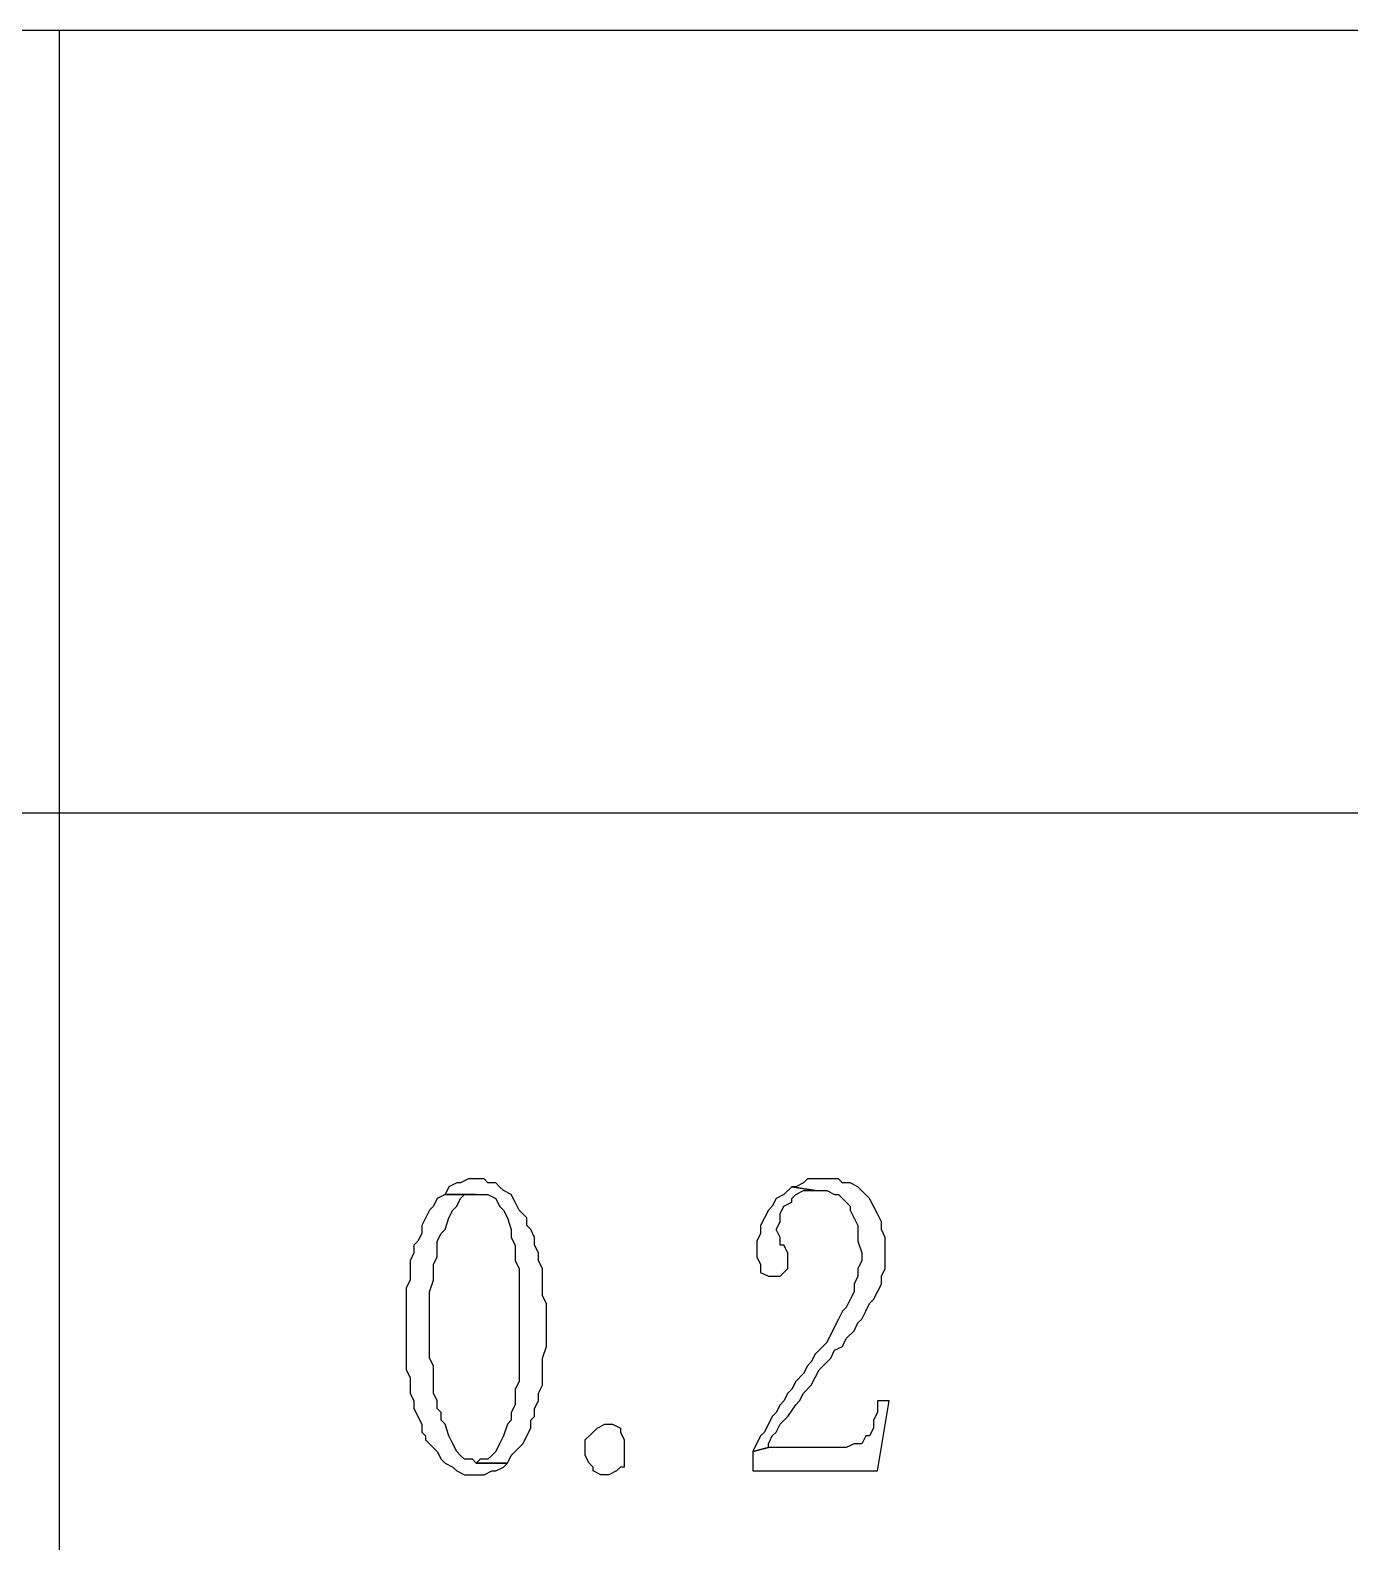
# Model space of a CAD drawing. Extents: x -15.4 to 0.8, y 0.3 to 11.8.
# Drawn here: x -1.3484 to -1.0661, y 2.3509 to 2.6744 of the extents above; entities that cross this region are included whole.
import ezdxf

# ---------------------------------------------------------------- set-up
doc = ezdxf.new("R2010")
doc.units = 0
doc.header["$MEASUREMENT"] = 0
doc.linetypes.add('AUSGEZOGEN', pattern=[0])
doc.layers.get('0').update_dxf_attribs({"linetype": 'AUSGEZOGEN'})

msp = doc.modelspace()

# ---------------------------------------------------------------- linework, layer by layer
for points in [[(-3.26878, 2.6744), (0.08122, 2.6744)], [(-1.34211, 1.3344), (-1.34211, 2.6744)], [(-3.26878, 2.5069), (0.08122, 2.5069)], [(-1.25295, 2.42856), (-1.25461, 2.42856), (-1.25461, 2.42856), (-1.25628, 2.42773), (-1.25628, 2.42773), (-1.25711, 2.42773), (-1.25711, 2.42773), (-1.25878, 2.4269), (-1.25878, 2.4269), (-1.25961, 2.42523), (-1.25961, 2.42523), (-1.25045, 2.42523), (-1.25045, 2.42523), (-1.24878, 2.4244), (-1.24878, 2.4244), (-1.24795, 2.42273), (-1.24795, 2.42273), (-1.24711, 2.4219), (-1.24711, 2.4219), (-1.24628, 2.42023), (-1.24628, 2.42023), (-1.24545, 2.41773), (-1.24545, 2.41773), (-1.24545, 2.41606), (-1.24545, 2.41606), (-1.24461, 2.4144), (-1.24461, 2.4144), (-1.24461, 2.41106), (-1.24461, 2.41106), (-1.24378, 2.4094), (-1.24378, 2.4094), (-1.24378, 2.38523), (-1.24378, 2.38523), (-1.24461, 2.38356), (-1.24461, 2.38356), (-1.24461, 2.38023), (-1.24461, 2.38023), (-1.24545, 2.37856), (-1.24545, 2.37856), (-1.24545, 2.3769), (-1.24545, 2.3769), (-1.24628, 2.37606), (-1.24628, 2.37606), (-1.24711, 2.37356), (-1.24711, 2.37356), (-1.24795, 2.3719), (-1.24795, 2.3719), (-1.24878, 2.37023), (-1.24878, 2.37023), (-1.24961, 2.3694), (-1.24961, 2.3694), (-1.25045, 2.36856), (-1.25045, 2.36856), (-1.25211, 2.36856), (-1.25211, 2.36856), (-1.25295, 2.36773), (-1.25295, 2.36773), (-1.24628, 2.36773), (-1.24628, 2.36773), (-1.24545, 2.3694), (-1.24545, 2.3694), (-1.24461, 2.37023), (-1.24461, 2.37023), (-1.24295, 2.3719), (-1.24295, 2.3719), (-1.24128, 2.37523), (-1.24128, 2.37523), (-1.24128, 2.3769), (-1.24128, 2.3769), (-1.24045, 2.37773), (-1.24045, 2.37773), (-1.24045, 2.3794), (-1.24045, 2.3794), (-1.23961, 2.38106), (-1.23961, 2.38106), (-1.23961, 2.38273), (-1.23961, 2.38273), (-1.23878, 2.3844), (-1.23878, 2.3844), (-1.23878, 2.39023), (-1.23878, 2.39023), (-1.23795, 2.39273), (-1.23795, 2.39273), (-1.23795, 2.4019), (-1.23795, 2.4019), (-1.23878, 2.40356), (-1.23878, 2.40356), (-1.23878, 2.4094), (-1.23878, 2.4094), (-1.23961, 2.41106), (-1.23961, 2.41106), (-1.23961, 2.41273), (-1.23961, 2.41273), (-1.24045, 2.4144), (-1.24045, 2.4144), (-1.24045, 2.41606), (-1.24045, 2.41606), (-1.24128, 2.41773), (-1.24128, 2.41773), (-1.24211, 2.41856), (-1.24211, 2.41856), (-1.24211, 2.42023), (-1.24211, 2.42023), (-1.24378, 2.4219), (-1.24378, 2.4219), (-1.24461, 2.42356), (-1.24461, 2.42356), (-1.24545, 2.42523), (-1.24545, 2.42523), (-1.24711, 2.42606), (-1.24711, 2.42606), (-1.24795, 2.4269), (-1.24795, 2.4269), (-1.24878, 2.42773), (-1.24878, 2.42773), (-1.25045, 2.42773), (-1.25045, 2.42773), (-1.25128, 2.42856), (-1.25295, 2.42856)], [(-1.17878, 2.42856), (-1.18211, 2.42856), (-1.18211, 2.42856), (-1.18295, 2.42773), (-1.18295, 2.42773), (-1.18461, 2.4269), (-1.18461, 2.4269), (-1.18545, 2.4269), (-1.18545, 2.4269), (-1.18045, 2.42606), (-1.18045, 2.42606), (-1.17795, 2.42606), (-1.17795, 2.42606), (-1.17628, 2.42523), (-1.17628, 2.42523), (-1.17545, 2.42523), (-1.17545, 2.42523), (-1.17295, 2.42273), (-1.17295, 2.42273), (-1.17295, 2.4219), (-1.17295, 2.4219), (-1.17128, 2.41856), (-1.17128, 2.41856), (-1.17128, 2.41523), (-1.17128, 2.41523), (-1.17045, 2.41273), (-1.17045, 2.41273), (-1.17045, 2.41106), (-1.17045, 2.41106), (-1.17128, 2.4094), (-1.17128, 2.4094), (-1.17128, 2.40773), (-1.17128, 2.40773), (-1.17211, 2.40606), (-1.17211, 2.40606), (-1.17211, 2.4044), (-1.17211, 2.4044), (-1.17295, 2.40273), (-1.17295, 2.40273), (-1.17378, 2.40106), (-1.17378, 2.40106), (-1.17461, 2.40023), (-1.17461, 2.40023), (-1.17545, 2.39856), (-1.17545, 2.39856), (-1.17628, 2.3969), (-1.17628, 2.3969), (-1.17795, 2.39356), (-1.17795, 2.39356), (-1.18045, 2.39106), (-1.18045, 2.39106), (-1.18128, 2.3894), (-1.18128, 2.3894), (-1.18211, 2.38856), (-1.18211, 2.38856), (-1.18295, 2.3869), (-1.18295, 2.3869), (-1.18461, 2.38523), (-1.18461, 2.38523), (-1.18545, 2.38356), (-1.18545, 2.38356), (-1.18628, 2.38273), (-1.18628, 2.38273), (-1.18711, 2.38106), (-1.18711, 2.38106), (-1.18795, 2.38023), (-1.18795, 2.38023), (-1.18878, 2.37856), (-1.18878, 2.37856), (-1.18961, 2.37773), (-1.18961, 2.37773), (-1.19128, 2.3744), (-1.19128, 2.3744), (-1.19211, 2.37356), (-1.19211, 2.37356), (-1.19378, 2.37023), (-1.19378, 2.37023), (-1.19045, 2.37106), (-1.19045, 2.37106), (-1.19045, 2.3719), (-1.19045, 2.3719), (-1.18961, 2.37356), (-1.18961, 2.37356), (-1.18878, 2.3744), (-1.18878, 2.3744), (-1.18795, 2.37606), (-1.18795, 2.37606), (-1.18628, 2.37773), (-1.18628, 2.37773), (-1.18461, 2.38023), (-1.18461, 2.38023), (-1.18378, 2.38106), (-1.18378, 2.38106), (-1.18295, 2.38273), (-1.18295, 2.38273), (-1.18128, 2.3844), (-1.18128, 2.3844), (-1.17961, 2.38773), (-1.17961, 2.38773), (-1.17711, 2.39023), (-1.17711, 2.39023), (-1.17628, 2.3919), (-1.17628, 2.3919), (-1.17461, 2.39273), (-1.17461, 2.39273), (-1.17378, 2.3944), (-1.17378, 2.3944), (-1.17211, 2.39606), (-1.17211, 2.39606), (-1.17128, 2.39773), (-1.17128, 2.39773), (-1.17045, 2.39856), (-1.17045, 2.39856), (-1.16961, 2.40023), (-1.16961, 2.40023), (-1.16878, 2.4019), (-1.16878, 2.4019), (-1.16795, 2.40273), (-1.16795, 2.40273), (-1.16628, 2.40606), (-1.16628, 2.40606), (-1.16628, 2.40773), (-1.16628, 2.40773), (-1.16545, 2.4094), (-1.16545, 2.4094), (-1.16545, 2.41606), (-1.16545, 2.41606), (-1.16628, 2.41773), (-1.16628, 2.41773), (-1.16628, 2.4194), (-1.16628, 2.4194), (-1.16711, 2.42106), (-1.16711, 2.42106), (-1.16795, 2.42273), (-1.16795, 2.42273), (-1.16878, 2.4244), (-1.16878, 2.4244), (-1.17128, 2.4269), (-1.17128, 2.4269), (-1.17295, 2.42773), (-1.17295, 2.42773), (-1.17461, 2.42773), (-1.17461, 2.42773), (-1.17545, 2.42856), (-1.17545, 2.42856), (-1.17711, 2.42856), (-1.17878, 2.42856)], [(-1.18545, 2.4269), (-1.18711, 2.42523), (-1.18711, 2.42523), (-1.18878, 2.4244), (-1.18878, 2.4244), (-1.18961, 2.42273), (-1.18961, 2.42273), (-1.19045, 2.4219), (-1.19045, 2.4219), (-1.19211, 2.41856), (-1.19211, 2.41856), (-1.19211, 2.4169), (-1.19211, 2.4169), (-1.19295, 2.41523), (-1.19295, 2.41523), (-1.19295, 2.4119), (-1.19295, 2.4119), (-1.19211, 2.41023), (-1.19211, 2.41023), (-1.19211, 2.40856), (-1.19211, 2.40856), (-1.19045, 2.40773), (-1.19045, 2.40773), (-1.18795, 2.40773), (-1.18795, 2.40773), (-1.18628, 2.4094), (-1.18628, 2.4094), (-1.18628, 2.41273), (-1.18628, 2.41273), (-1.18711, 2.4144), (-1.18711, 2.4144), (-1.18795, 2.4144), (-1.18795, 2.4144), (-1.18795, 2.41606), (-1.18795, 2.41606), (-1.18878, 2.41773), (-1.18878, 2.41773), (-1.18795, 2.4194), (-1.18795, 2.4194), (-1.18795, 2.42106), (-1.18795, 2.42106), (-1.18711, 2.42273), (-1.18711, 2.42273), (-1.18545, 2.42356), (-1.18545, 2.42356), (-1.18545, 2.4244), (-1.18545, 2.4244), (-1.18461, 2.42523), (-1.18461, 2.42523), (-1.18295, 2.42606), (-1.18295, 2.42606), (-1.18045, 2.42606), (-1.18545, 2.4269)], [(-1.25961, 2.42523), (-1.26128, 2.4244), (-1.26128, 2.4244), (-1.26211, 2.42273), (-1.26211, 2.42273), (-1.26295, 2.4219), (-1.26295, 2.4219), (-1.26461, 2.41856), (-1.26461, 2.41856), (-1.26461, 2.4169), (-1.26461, 2.4169), (-1.26545, 2.41523), (-1.26545, 2.41523), (-1.26628, 2.4144), (-1.26628, 2.4144), (-1.26628, 2.41273), (-1.26628, 2.41273), (-1.26711, 2.41106), (-1.26711, 2.41106), (-1.26711, 2.4069), (-1.26711, 2.4069), (-1.26795, 2.40523), (-1.26795, 2.40523), (-1.26795, 2.38773), (-1.26795, 2.38773), (-1.26711, 2.38606), (-1.26711, 2.38606), (-1.26711, 2.38273), (-1.26711, 2.38273), (-1.26628, 2.38106), (-1.26628, 2.38106), (-1.26628, 2.3794), (-1.26628, 2.3794), (-1.26461, 2.37606), (-1.26461, 2.37606), (-1.26461, 2.3744), (-1.26461, 2.3744), (-1.26378, 2.37356), (-1.26378, 2.37356), (-1.26378, 2.37273), (-1.26378, 2.37273), (-1.26128, 2.37023), (-1.26128, 2.37023), (-1.26045, 2.36856), (-1.26045, 2.36856), (-1.25961, 2.36773), (-1.25961, 2.36773), (-1.25795, 2.3669), (-1.25795, 2.3669), (-1.25711, 2.36606), (-1.25711, 2.36606), (-1.25545, 2.36523), (-1.25545, 2.36523), (-1.25128, 2.36523), (-1.25128, 2.36523), (-1.24961, 2.36606), (-1.24961, 2.36606), (-1.24878, 2.36606), (-1.24878, 2.36606), (-1.24711, 2.3669), (-1.24711, 2.3669), (-1.24628, 2.36773), (-1.24628, 2.36773), (-1.25295, 2.36773), (-1.25295, 2.36773), (-1.25378, 2.36856), (-1.25378, 2.36856), (-1.25545, 2.36856), (-1.25545, 2.36856), (-1.25628, 2.3694), (-1.25628, 2.3694), (-1.25711, 2.37023), (-1.25711, 2.37023), (-1.25795, 2.3719), (-1.25795, 2.3719), (-1.25878, 2.37356), (-1.25878, 2.37356), (-1.25961, 2.37606), (-1.25961, 2.37606), (-1.26045, 2.3769), (-1.26045, 2.3769), (-1.26045, 2.37856), (-1.26045, 2.37856), (-1.26128, 2.3794), (-1.26128, 2.3794), (-1.26128, 2.38106), (-1.26128, 2.38106), (-1.26211, 2.38273), (-1.26211, 2.38273), (-1.26211, 2.38856), (-1.26211, 2.38856), (-1.26295, 2.39023), (-1.26295, 2.39023), (-1.26295, 2.4044), (-1.26295, 2.4044), (-1.26211, 2.4069), (-1.26211, 2.4069), (-1.26211, 2.41023), (-1.26211, 2.41023), (-1.26128, 2.4119), (-1.26128, 2.4119), (-1.26128, 2.41523), (-1.26128, 2.41523), (-1.26045, 2.4169), (-1.26045, 2.4169), (-1.25961, 2.41773), (-1.25961, 2.41773), (-1.25878, 2.42023), (-1.25878, 2.42023), (-1.25795, 2.4219), (-1.25795, 2.4219), (-1.25711, 2.42273), (-1.25711, 2.42273), (-1.25628, 2.4244), (-1.25628, 2.4244), (-1.25545, 2.42523), (-1.25545, 2.42523), (-1.25295, 2.42523), (-1.25961, 2.42523)], [(-1.16461, 2.38106), (-1.16711, 2.38106), (-1.16711, 2.38106), (-1.16711, 2.37856), (-1.16711, 2.37856), (-1.16795, 2.3769), (-1.16795, 2.3769), (-1.16795, 2.37523), (-1.16795, 2.37523), (-1.16878, 2.37356), (-1.16878, 2.37356), (-1.16961, 2.37356), (-1.16961, 2.37356), (-1.17045, 2.3719), (-1.17045, 2.3719), (-1.17211, 2.3719), (-1.17211, 2.3719), (-1.17378, 2.37106), (-1.17378, 2.37106), (-1.19045, 2.37106), (-1.19045, 2.37106), (-1.19378, 2.37023), (-1.19378, 2.37023), (-1.19378, 2.36606), (-1.19378, 2.36606), (-1.16711, 2.36606), (-1.16461, 2.38106)], [(-1.22545, 2.36523), (-1.22628, 2.36523), (-1.22628, 2.36523), (-1.22795, 2.36606), (-1.22795, 2.36606), (-1.22795, 2.3669), (-1.22795, 2.3669), (-1.22878, 2.36773), (-1.22878, 2.36773), (-1.22961, 2.3694), (-1.22961, 2.3694), (-1.22961, 2.37273), (-1.22961, 2.37273), (-1.22795, 2.3744), (-1.22795, 2.3744), (-1.22711, 2.37523), (-1.22711, 2.37523), (-1.22545, 2.37606), (-1.22545, 2.37606), (-1.22378, 2.37606), (-1.22378, 2.37606), (-1.22211, 2.37523), (-1.22211, 2.37523), (-1.22211, 2.3744), (-1.22211, 2.3744), (-1.22128, 2.37273), (-1.22128, 2.37273), (-1.22128, 2.3669), (-1.22128, 2.3669), (-1.22211, 2.3669), (-1.22211, 2.3669), (-1.22295, 2.36606), (-1.22295, 2.36606), (-1.22461, 2.36523), (-1.22461, 2.36523), (-1.22545, 2.36523), (-1.22545, 2.36523)]]:
    msp.add_lwpolyline(points)

doc.saveas('drawing.dxf')
